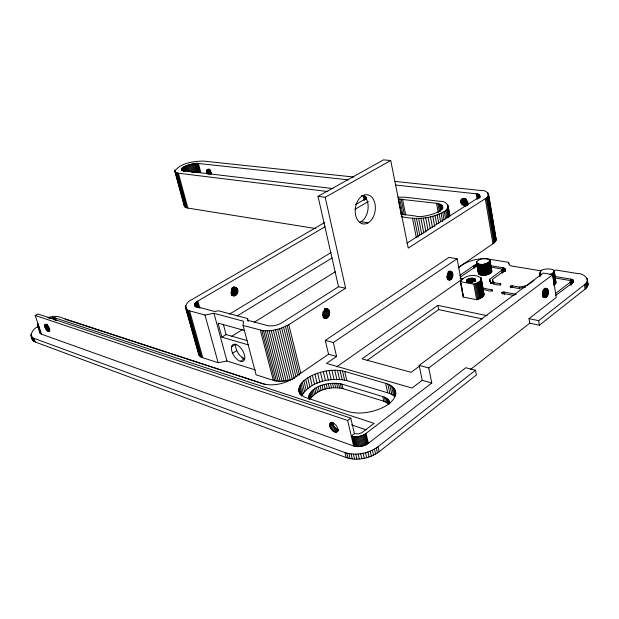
<?xml version="1.0" encoding="UTF-8"?>
<svg xmlns="http://www.w3.org/2000/svg" width="619" height="619" viewBox="0 0 619 619"><rect width="100%" height="100%" fill="white"/><g stroke="black" fill="none" stroke-linecap="round" stroke-linejoin="round"><path stroke-width="0.93" d="M451.073 271.346C446.941 270.952 445.494 279.037 449.556 280.051C453.688 279.301 454.361 270.72 449.27 271.021M397.847 197.182L405.755 197.252L439.714 201.299C448.063 200.881 451.305 208.874 442.724 212.294C430.112 219.141 414.978 219.652 401.189 216.596M389.869 402.605L388.074 399.441L384.337 397.065L341.897 384.105C330.794 381.621 309.639 384.84 308.633 398.822M299.542 393.32C296.416 384.747 305.732 378.441 312.363 375.323C322.375 370.851 333.935 368.707 344.713 371.446L385.622 383.339C390.388 384.608 395.44 387.881 395.866 393.251M184.269 205.229L185.251 207.226L187.859 208.085L315.798 228.558M323.064 317.694C329.734 321.679 332.743 307.666 325.021 308.517M553.572 285.142L555.684 283.533L555.568 281.568M484.027 294.783L481.242 278.318C476.019 273.25 463.801 275.223 460.412 281.653L463.252 297.066L476.584 299.712C479.369 298.853 482.944 297.809 484.027 294.783L481.033 277.869M548.194 293.213C549.85 286.388 541.594 287.997 542.708 293.878C541.95 299.534 548.62 297.816 548.194 293.213L542.492 292.176M184.385 206.336L174.79 171.208C180.624 162.774 193.577 161.342 203.287 161.064L353.844 177.034M39.856 331.83L40.111 333.231L41.519 334.19L353.627 445.982C358.563 447.491 364.204 446.338 368.367 443.351L465.798 367.732L475.5 370.232L476.375 374.967L379.145 451.731C369.883 458.478 357.217 461.07 346.199 457.573L35.182 341.99C27.932 338.639 31.492 329.014 37.836 326.801M325.107 226.732L197.832 301.02C195.356 301.755 192.811 305.987 196.687 306.676L214.793 311.504L218.437 310.784L247.6 318.514L247.43 320.216L267.632 325.609C272.437 326.592 277.56 325.308 281.746 322.863L338.516 286.736L345.619 288.237L325.199 197.275L318.011 196.355L338.516 286.736M39.059 326.871L37.442 325.517L37.898 323.466M549.842 274.488C565.495 267.841 534.104 266.387 541.285 274.465M345.619 288.237L288.764 324.689L279.656 328.813L292.346 379.362L286.164 380.847L280.113 381.335L274.813 380.793L256.088 374.859L243.066 325.47L243.507 321.238L213.957 313.291L204.997 315.056L189.592 310.839C181.862 309.368 187.124 300.966 192.029 299.511L324.727 222.507M458.749 267.215L492.956 243.778C495.03 242.555 497.529 239.53 495.301 237.309M32.281 337.703L32.32 339.467M463.252 297.066L460.466 281.165M467.794 204.618L465.604 206.011C451.553 200.842 471.314 193.089 466.208 205.794L467.933 204.688M237.278 293.53L231.398 292.114L231.761 288.129L237.642 289.522C238.88 292.919 235.491 297.476 231.808 295.379M44.661 325.432L45.187 324.325C47.903 324.681 50.371 329.045 48.909 331.405C46.293 331.111 44.908 327.815 44.661 325.432L46.742 324.31M211.141 172.523L207.876 174.148C203.45 168.012 211.891 168.267 210.855 174.272M329.672 424.634C331.714 419.117 338.887 426.839 337.827 430.646C335.25 435.25 329.238 428.232 329.672 424.634L332.79 422.336C332.921 425.679 335.366 429.021 338.616 429.934M470.486 369.466L529.748 323.195L539.397 325.207L585.063 289.15C586.951 287.727 588.824 285.22 587.702 282.775M529.748 323.195L529.013 318.669L538.677 320.65L584.437 284.732C591.625 280.152 583.671 273.157 577.767 273.575L556.164 270.07L553.417 270.604M478.742 272.074C478.239 277.513 490.735 275.656 491.819 271.145L489.954 260.328C486.727 256.947 478.317 258.239 476.413 262.541C479.578 265.969 488.128 264.653 489.954 260.328M555.127 277.993L568.977 280.337L570.633 281.343L570.099 282.295L555.831 293.305M460.412 281.653L473.783 284.136C476.591 283.216 481.381 282.001 481.242 278.318M466.386 280.314C466.834 283.835 474.146 282.419 475.469 279.695L475.4 279.285C472.97 277.18 468.529 278.163 466.386 280.314L466.726 282.187M348.358 179.85L198.374 163.462C195.766 162.41 175.548 167.354 183.433 170.751L333.123 188.594M318.011 196.355L383.478 159.872L390.728 160.507L408.238 248.087L485.265 198.707C491.834 195.929 486.743 189.646 481.381 190.559L395.077 181.406M392.995 387.254L395.046 396.779L391.873 394.489L387.68 392.786L346.826 380.584C331.026 377.195 310.196 381.242 301.592 396.114L299.317 386.968M489.776 281.397L489.737 279.239L502.349 269.776L500.949 268.847L490.588 267.099M388.074 399.441L389.111 404.184L383.757 401.205L342.957 388.662C331.622 386.078 317.408 389.049 310.367 398.891L309.245 394.334M460.118 277.188L477.35 265.543M31.089 335.831L32.064 337.278L33.944 338.338L345.015 452.605C356.057 456.064 368.723 453.464 378.023 446.74L475.5 370.232M529.013 318.669L556.226 297.546L552.759 274.666L543.227 273.08L419.171 365.396L422.228 380.337L431.783 383.006L428.758 367.949L419.171 365.396M48.886 318.437L52.971 317.756L55.408 318.019L374.116 423.404L361.705 432.774L358.293 433.896L354.416 433.664L351.298 436.039C356.258 437.509 361.891 436.349 366.084 433.377L431.783 383.006M422.228 380.337L412.053 388.051L326.523 363.415L336.589 356.467L333.339 342.547L325.284 340.396L328.55 354.23L336.589 356.467M428.758 367.949L552.759 274.666M333.788 431.559L336.898 429.238M334.67 432.016L337.773 429.694M335.506 432.263L337.997 430.406M336.264 432.279L338.129 430.886M332.063 430.097L335.173 427.783M527.032 285.599L534.004 280.407M419.574 366.03L411.124 372.321L362.03 358.85L437.873 305.36L487.138 315.69M332.906 430.909L336.016 428.588M41.519 334.19L35.229 315.458L347.646 420.479L350.795 418.135L354.416 433.664M330.662 428.147L333.773 425.833M331.304 429.16L334.415 426.847M329.726 425.562L332.844 423.257M329.826 426.058L332.937 423.752M330.159 427.095L333.27 424.789M330.12 423.21L331.374 422.29M329.803 423.845L331.676 422.46M516.223 294.319L503.928 292.013L501.754 292.516L502.233 293.259L514.126 295.503M526.165 285.769L519.295 287.092L512.339 285.831L510.342 286.195L510.102 286.806L518.126 288.423L525.508 287.193M490.465 283.432L492.709 281.815M493.126 283.603L492.399 279.409L504.059 271.052L505.174 269.412L504.601 268.453L503.077 267.795L490.325 265.644M366.966 360.498L438.701 309.608L482.348 318.924M336.581 366.843L461.031 280.028L457.116 258.742L448.968 257.38L325.284 340.396M459.902 275.3L473.922 265.605L477.117 264.429M328.55 354.23L293.584 378.132C284.779 383.672 273.575 386.48 263.346 383.803L58.101 316.564L53.636 316.27L47.771 317.508M458.122 267.996C466.594 260.792 478.139 257.69 489.087 259.175L508.454 262.317L510.033 265.744L541.331 270.905M333.339 342.547L457.116 258.742M240.342 361.372L244.528 358.664A9.749 5.076 57.9 0 1 235.684 344.357L231.475 347.011M232.582 353.24L236.775 350.571M464.219 205.934L467.879 203.605M464.931 206.057L467.856 204.193M406.76 243.306L478.1 197.902C481.373 196.548 478.928 193.368 476.22 193.817L395.464 184.996M462.184 204.603L467.314 201.353L467.941 201.933L462.811 205.183M463.499 205.632L467.894 202.846M460.931 202.343L466.068 199.109M461.225 203.148L466.355 199.906L466.78 200.664L461.65 203.914M461.48 199.241L462.95 198.32M461.101 199.767L463.306 198.382M460.861 200.417L463.793 198.567M460.776 201.152L465.179 198.382M460.838 201.941L465.24 199.171M231.32 336.55L242.78 329.409M254.239 322.275L335.258 271.78M244.412 330.469L218.081 323.133L221.896 337.169L226.113 334.554L247.012 340.574M237.27 315.876L332.101 257.93M229.456 314.15L331.041 252.552M355.058 209.253L368.367 201.484M355.608 204.587L364.483 199.411L365.62 198.413L365.953 197.182M325.199 197.275L390.728 160.507M48.545 331.459L49.93 330.701M46.108 329.416L48.87 327.915L49.876 329.122L47.114 330.631M46.595 330.082L49.358 328.573M47.624 331.064L49.698 329.927M48.112 331.343L49.489 330.585M44.862 326.77L47.624 325.269L48.87 327.915M44.97 327.142L47.74 325.64M45.272 327.915L48.034 326.414M45.659 328.689L48.421 327.18M44.73 324.921L46.116 324.17M44.707 326.058L47.47 324.557M35.229 315.458L37.991 313.988L350.795 418.135M207.148 173.018L210.421 171.393M207.481 173.614L210.754 171.989M209.129 174.194L211.582 172.972M206.916 169.908L208.557 169.095M206.738 170.333L209.199 169.119M206.661 170.852L209.934 169.227M206.684 171.44L209.957 169.815M206.8 172.067L210.073 170.442M206.893 172.384L210.986 170.357M539.505 276.414L540 276.175M555.723 295.402L572.683 282.736L573.681 281.25L573.202 280.159L571.151 279.208L554.887 276.469M243.066 325.47L263.532 330.778L271.269 330.639L279.656 328.813M198.544 353.054C198.343 355.515 200.68 357.148 202.784 357.759L218.151 362.688L226.972 361.001L255.508 370.015M398.156 199.008L436.511 203.28C456.768 208.905 421.5 219.064 415.821 216.085L400.748 214.05M327.497 309.02C322.894 308.471 321.006 317.013 325.517 318.313M174.79 171.208L175.781 172.492L178.38 173.212L327.853 191.542M361.395 195.658L364.901 196.269L365.489 199.055M237.642 289.522C234.555 282.806 227.606 293.685 233.479 295.789M361.032 221.749L368.212 222.801M65.08 319.257L265.497 384.592M545.146 288.191L546.879 288.5M449.804 271.323L451.615 271.648M449.146 271.385L451.855 271.865M544.511 288.408L547.366 288.918M448.458 271.486L452.079 272.136M543.954 288.849L547.761 289.53M447.924 271.973L452.443 272.786M543.296 289.444L548.055 290.303M448.179 272.755L452.698 273.567M543.474 290.342L548.233 291.201M447.398 273.466L452.822 274.449M542.569 291.154L548.279 292.191M492.399 279.409L493.645 282.45L500.941 283.928C499.084 286.783 493.459 283.239 490.906 283.239L489.49 279.718M447.398 274.403L452.822 275.385M447.266 275.347L452.69 276.337M542.399 292.686L548.109 293.723M542.283 293.182L547.985 294.226M460.079 278.039L463.058 278.914M447.011 276.26L452.435 277.25M542.909 294.311L547.66 295.186M446.639 277.095L452.063 278.093M542.484 295.17L547.235 296.044M447.08 277.985L451.599 278.821M542.925 296.06L546.732 296.764M447.444 278.736L451.058 279.401M447.158 278.96L450.771 279.626M542.36 296.609L546.167 297.313M447.46 279.44L450.168 279.943M542.971 297.174L545.571 297.662M447.754 279.718L449.556 280.051M482.186 287.936L492.523 290.032C490.658 292.919 485.513 289.119 482.859 289.607M571.67 279.347L572.304 283.711L571.221 283.456L570.586 279.099M503.773 271.934L503.27 271.834L502.574 267.694M233.286 286.899L235.661 287.386M233.781 287.077L236.303 287.673M325.493 308.695L328.147 309.322M324.905 308.711L328.441 309.546M233.502 287.348L236.868 288.137M324.534 309.09L328.952 310.134M232.28 287.572L237.317 288.764M324.921 309.848L329.339 310.893M324.286 310.514L329.587 311.775M231.947 288.98L237.828 290.381M323.497 311.264L329.679 312.742M231.978 289.885L237.858 291.286M322.553 312.061L329.625 313.756M231.854 290.798L237.735 292.214M231.738 291.255L237.619 292.671M323.226 313.268L329.409 314.754M322.87 314.212L329.053 315.705M230.933 292.88L236.806 294.304M322.383 315.063L328.565 316.564M231.204 293.731L236.234 294.954M322.677 315.992L327.977 317.284M231.39 294.42L235.591 295.441M323.783 316.967L327.312 317.833M323.428 317.168L326.956 318.034M231.537 294.938L234.887 295.758M323.582 317.632L326.236 318.282M231.661 295.255L234.175 295.874M221.896 337.169L248.204 344.853M241.851 357.836L244.528 358.664M351.623 424.905L366.27 429.872M365.589 196.672L365.875 199.241M483.006 292.524L483.447 292.919L483.122 291.1M491.293 270.333L491.819 271.145M299.085 391.479L301.701 395.324L304.935 397.313L347.615 411.411C358.285 414.544 369.891 412.827 380.074 408.772C386.991 405.677 396.439 400.354 395.495 391.502M483.772 293.352L484.066 294.288M33.944 338.338L35.182 341.99M32.892 337.858L34.13 341.51M31.051 334.082L31.971 336.798M32.064 337.278L33.302 340.922M30.95 334.987L32.691 340.233M37.589 324.023L40.924 333.927M37.713 325.462L40.452 333.61M37.357 325.052L40.111 333.231M52.971 317.756L53.567 319.566M55.408 318.019L56.306 320.743M54.905 317.887L55.795 320.611M54.325 317.795L55.215 320.518M53.675 317.756L54.271 319.566M189.592 310.839L202.784 357.759M188.447 310.459L201.632 357.318M187.464 309.995L200.649 356.792M185.615 305.747L186.141 307.604M186.667 309.446L199.852 356.173M185.429 306.583L199.233 355.492M185.437 307.38L198.807 354.733M194.567 304.571L195.078 306.42M197.832 301.02L199.875 308.394M197.136 301.453L198.676 306.985M196.509 301.902L198.049 307.434M195.96 302.351L197.244 306.97M195.496 302.815L196.78 307.426M195.117 303.264L196.153 306.962M194.838 303.712L195.612 306.49M194.652 304.153L195.426 306.923M204.997 315.056L218.151 362.688M178.38 173.212L187.859 208.085M177.344 173.041L186.83 207.868M176.477 172.802L185.955 207.582M175.069 170.109L175.579 171.974M175.781 172.492L185.251 207.226M213.957 313.291L226.972 361.001M174.837 170.682L184.725 206.808M183.023 167.378L184.021 171.076M182.466 167.772L183.472 171.478M182.009 168.167L182.76 170.945M181.653 168.546L182.156 170.395M181.406 168.902L181.909 170.759M223.335 324.286L226.113 334.554M187.015 165.443L188.749 171.904M186.087 165.807L187.572 171.347M185.213 166.194L186.458 170.805M184.408 166.581L185.646 171.2M183.673 166.983L184.919 171.602M192.107 163.981L194.32 172.291M191.07 164.213L193.283 172.515M190.025 164.476L192.246 172.786M188.996 164.778L190.969 172.159M187.99 165.095L189.716 171.556M197.662 163.408L200.115 172.662M196.873 163.401L199.326 172.647M196.014 163.431L198.467 172.678M195.093 163.509L197.546 172.747M194.134 163.625L196.339 171.943M193.128 163.787L195.341 172.097M198.374 163.462L200.827 172.724M247.6 318.514L248.327 321.307M261.876 330.538L274.813 380.793M260.359 330.198L273.312 380.383M267.222 330.925L280.113 381.335M265.327 330.91L278.233 381.273M263.532 330.778L276.461 381.087M271.269 330.639L284.098 381.126M269.211 330.84L282.078 381.289M275.47 329.927L288.245 380.461M273.358 330.337L286.164 380.847M281.676 328.124L294.327 378.673M277.583 329.416L290.311 379.965M285.46 326.53L297.801 376.104M300.014 385.405L302.289 394.527M283.618 327.366L295.998 376.956M298.923 388.515L300.524 394.93M299.642 392.856L300.107 394.698M298.845 390.024L299.758 393.699M308.479 396.64L309.152 399.379M303.859 380.755L306.103 389.846M288.764 324.689L300.788 373.272M302.304 382.279L304.556 391.378M287.185 325.633L299.48 375.184M301.02 383.834L303.279 392.949M312.015 390.899L313.129 395.433M307.705 377.884L309.926 386.945M310.885 392.02L311.999 396.562M309.957 393.173L311.078 397.723M305.67 379.285L307.898 388.361M308.749 395.495L309.647 399.139M316.441 387.78L317.539 392.314M312.363 375.323L314.568 384.376M314.808 388.763L315.914 393.297M313.322 389.808L314.437 394.342M309.941 376.553L312.162 385.614M317.64 373.203L319.822 382.248M320.093 386.047L321.184 390.574M318.212 386.875L319.311 391.401M314.939 374.201L317.129 383.254M324.116 384.67L325.199 389.189M320.433 372.336L322.607 381.381M322.066 385.304L323.157 389.831M326.174 371.021L328.333 380.074M345.015 452.605L346.199 457.573M328.325 383.71L329.409 388.237M323.288 371.601L325.455 380.654M326.213 384.128L327.296 388.655M334.6 383.146L335.668 387.68M351.097 453.959L352.273 458.942M332.55 383.215L333.618 387.742M348.93 453.65L350.106 458.633M329.068 370.595L331.219 379.656M330.445 383.401L331.529 387.927M346.888 453.201L348.071 458.168M352.141 436.287L354.47 446.237M355.747 454.129L356.923 459.128M347.646 420.479L353.627 445.982M338.469 383.385L339.537 387.927M334.732 370.224L336.868 379.3M353.379 454.122L354.555 459.112M336.581 383.2L337.649 387.742M331.931 370.324L334.074 379.393M360.629 453.704L361.798 458.702M356.111 436.674L358.432 446.639M340.024 370.51L342.145 379.617M355.051 436.674L357.38 446.639M341.897 384.105L342.957 388.662M354.029 436.612L356.358 446.57M358.177 453.99L359.345 458.989M353.054 436.48L355.383 446.438M337.44 370.286L339.568 379.377M340.249 383.687L341.317 388.237M361.535 435.699L363.84 445.68M365.519 452.69L366.672 457.696M360.475 436.016L362.788 445.99M344.713 371.446L346.826 380.584M359.391 436.271L361.705 446.253M363.09 453.27L364.251 458.269M358.293 436.472L360.606 446.446M342.454 370.897L344.574 380.02M357.194 436.604L359.515 446.578M365.311 433.927L367.601 443.9M364.459 434.437L366.75 444.411M367.895 451.978L369.048 456.984M363.539 434.902L365.837 444.883M362.564 435.327L364.862 445.301M372.367 450.183L373.512 455.189M366.084 433.377L368.367 443.351M370.185 451.143L371.33 456.149M378.023 446.74L379.145 451.731M376.306 447.97L377.443 452.969M374.418 449.123L375.555 454.129M385.776 397.754L386.813 402.482M384.337 397.065L385.366 401.785M382.72 396.493L383.757 401.205M387.834 384.097L389.893 393.56M385.622 383.339L387.68 392.786M389.506 401.483L389.854 403.062M388.902 400.423L389.599 403.588M387.03 398.551L388.067 403.279M394.148 388.57L395.642 395.51M391.548 386.063L393.599 395.572M389.823 385.01L391.873 394.489M394.984 389.993L395.92 394.342M365.814 196.919L366.208 198.776M365.783 197.6L366.177 199.465M364.436 196.115L365.218 199.821M363.902 195.983L364.692 199.697M363.307 195.89L364.289 200.525M502.69 272.584L502.202 270.217L502.62 272.708M399.712 198.985L402.876 214.839M398.342 199.945L401.321 214.847M402.559 199.163L405.708 215.048M401.182 199.039L404.339 214.909M412.486 218.143L416.324 237.688M418.661 218.437L421.748 234.322M416.471 218.445L419.752 235.243M414.405 218.345L418.057 236.984M423.295 218.112L426.004 232.148M420.943 218.321L423.837 233.293M437.873 305.36L438.701 309.608M428.085 217.377L430.236 228.628M425.686 217.795L428.023 229.974M432.789 216.271L434.747 226.593M430.46 216.867L432.426 227.181M437.184 214.855L438.77 223.297M435.041 215.598L436.635 224.039M441.749 204.997L442.453 208.789M442.724 212.294L444.117 219.784M441.014 204.525L441.896 209.253M440.117 204.115L441.169 209.779M441.053 213.191L442.624 221.625M439.057 203.767L440.465 211.311M437.85 203.489L439.258 211.017M439.196 214.05L440.604 221.548M436.511 203.28L438.275 212.688M461.147 283.386L461.48 285.197M461.813 287.007L462.145 288.818M462.981 293.344L463.314 295.155M447.266 208.518L448.814 216.905M446.485 209.462L448.032 217.865M445.463 210.414L446.841 217.896M444.202 211.365L445.587 218.847M442.299 205.531L442.825 208.371M448.094 205.818L449.835 215.304M447.854 204.997L449.82 216.186M461.225 278.581L461.534 280.229M448.411 209.911L448.76 211.806M447.8 207.582L449.51 216.89M469.806 278.457L470.479 282.202M468.862 278.72L469.542 282.465M468.018 279.061L468.699 282.806M467.299 279.448L467.809 282.256M466.749 279.873L467.26 282.682M475.4 279.285L475.74 281.181M475.113 278.914L475.454 280.809M475.895 283.487L478.68 299.062M474.634 278.604L475.144 281.452M473.976 278.372L474.487 281.219M474.866 283.835L477.659 299.41M473.589 278.287L474.1 281.134M472.73 278.194L473.403 281.939M473.783 284.136L476.584 299.712M471.786 278.186L472.63 282.868M470.796 278.279L471.639 282.96M477.62 263.779L479.539 274.596M480.437 280.778L483.191 296.323M477.234 263.57L479.152 274.387M476.615 261.62L478.827 274.147M476.468 261.93L478.588 273.892M479.926 281.281L482.681 296.834M476.398 262.239L478.417 273.613M476.514 264.576L476.8 266.201M479.299 281.769L482.062 297.329M475.934 264.739L476.22 266.371M478.58 282.241L481.35 297.801M475.377 264.932L475.663 266.557M474.85 265.141L475.144 266.766M477.76 282.682L480.537 298.257M474.363 265.365L474.804 267.803M473.922 265.605L474.355 268.042M476.862 283.1L479.64 298.675M473.527 265.853L473.821 267.485M482.58 264.298L484.484 275.146M481.845 264.344L483.749 275.2M481.133 264.367L483.037 275.215M480.437 264.352L482.348 275.192M479.779 264.305L481.69 275.138M479.168 264.22L481.079 275.053M478.595 264.104L480.506 274.929M481.125 279.773L483.872 295.294M480.708 277.451L482.162 285.645M482.48 287.464L482.805 289.282M478.077 263.957L479.996 274.774M480.839 280.275L483.594 295.812M487.416 263.06L489.304 273.915M491.981 289.777L492.275 291.479M489.737 279.239L490.318 282.589M486.82 263.315L488.701 274.171M486.17 263.547L488.058 274.403M485.489 263.756L487.385 274.612M484.785 263.934L486.681 274.797M484.058 264.089L485.954 274.944M483.315 264.205L485.219 275.06M479.756 195.48L480.089 197.376M479.617 195.178L479.942 197.074M479.385 194.9L479.71 196.796M479.06 194.645L479.547 197.484M478.642 194.412L479.292 198.196M489.969 260.622L491.78 271.764M493.645 282.45L493.939 284.136M489.675 259.771L491.54 270.58M478.147 194.219L478.796 197.995M489.776 261.249L491.641 272.089M489.559 261.566L491.432 272.406M477.574 194.049L478.386 198.769M489.265 261.883L491.138 272.724M488.902 262.193L490.774 273.041M476.932 193.917L477.744 198.629M488.468 262.495L490.349 273.35M476.22 193.817L477.203 199.473M487.973 262.781L489.853 273.637M486.279 198.003L493.939 243.035M500.392 283.672L500.678 285.367M501.924 292.377L502.218 294.095M485.265 198.707L492.956 243.778M503.077 267.795L503.634 271.107M502.767 272.267L502.349 269.776L502.744 272.406M502.171 269.373L502.589 271.865M501.746 270.658L502.171 273.157M488.523 193.855L496.206 239.282M488.229 193.252L496.129 240.01M487.749 192.695L488.229 195.542M488.259 195.859L495.858 240.752M487.78 196.563L495.401 241.511M503.928 292.013L504.369 294.598M487.122 197.283L494.759 242.277M502.868 292.029L503.162 293.746M510.342 286.195L510.629 287.905M505.127 269.149L505.452 271.068M505.019 268.901L505.297 270.565M504.841 268.669L505.259 271.161M504.601 268.453L505.019 270.936M504.299 268.251L504.856 271.571M503.943 268.073L504.5 271.393M503.533 267.926L504.09 271.238M508.454 262.317L508.725 263.965M512.339 285.831L512.617 287.549M511.279 285.854L511.565 287.564M519.295 287.092L519.573 288.818M538.677 320.65L539.397 325.207M540.457 273.993L540.751 275.888M540.155 273.722L540.449 275.61M539.938 273.436L540.232 275.323M539.783 272.468L540.24 275.95M552.906 273.149L554.632 284.539M552.411 273.451L554.137 284.848M554.237 270.82L555.986 282.844M554.09 270.518L555.8 281.869M554.16 271.811L555.877 283.185M553.966 272.151L555.684 283.533M553.696 272.492L555.413 283.873M553.34 272.824L555.057 284.214M573.426 280.415L573.674 282.163M573.202 280.159L573.449 281.908M572.908 279.927L573.287 282.543M572.552 279.711L572.931 282.326M572.142 279.517L572.645 283.007M571.151 279.208L571.786 283.564M570.633 281.343L571.144 284.841M570.385 280.91L571.043 285.313M570.099 282.295L570.486 284.918M584.437 284.732L585.063 289.15M587.369 279.254L588.05 284.547M587.083 278.388L587.578 281.9M587.276 281.065L587.888 285.467M586.889 281.993L587.508 286.396M586.286 282.922L586.905 287.332M585.466 283.835L586.085 288.253M363.701 195.457A14.647 9.966 -82 0 1 367.887 210.189A14.647 9.966 -82 0 1 359.314 222.546M235.785 344.381L234.23 344.187A9.78 5.053 57.9 0 0 234.763 356.931A9.78 5.053 57.9 0 0 244.815 358.177A9.78 5.053 57.9 0 0 235.785 344.381M372.53 218.298A14.748 9.974 -81.9 0 0 367.717 194.799A14.748 9.974 -81.9 0 0 355.577 214.901A14.748 9.974 -81.9 0 0 372.53 218.298"/></g></svg>
